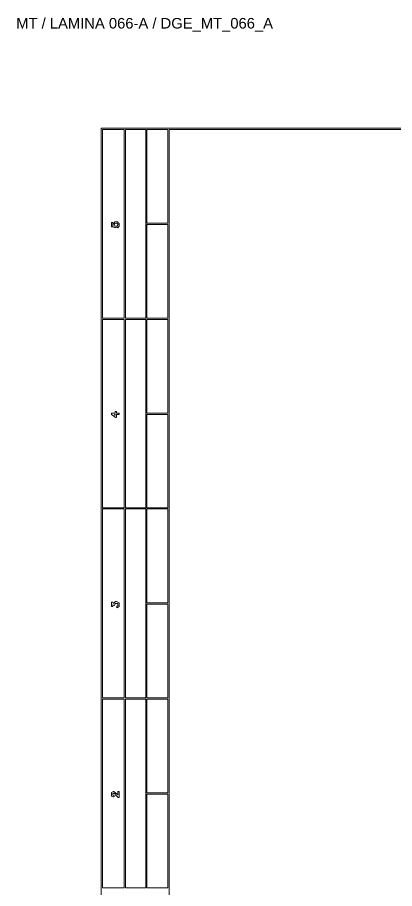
# Paper-space layout 'AN-11-DGE-066-A' of a CAD drawing. Header units: metres, sheet in millimetres. Extents: x 12 to 192, y 4 to 291.
# Drawn here: x 12.2 to 87.2, y 118.1 to 291.3 of the extents above; entities that cross this region are included whole.
import ezdxf

# ---------------------------------------------------------------- set-up
doc = ezdxf.new("R2010")
doc.units = ezdxf.units.M
doc.layers.add('DGE_CONTORNOS', color=7, linetype='Continuous', lineweight=0)
doc.layers.add('DGE_DATOS', color=7, linetype='Continuous', lineweight=0)
doc.styles.add('DGE_ARIAL', font='arial.ttf')

# ---------------------------------------------------------------- blocks, each defined once
blk = doc.blocks.new('LP_REF_DGE_MT_066_A')
at = {"layer": 'DGE_CONTORNOS'}
for points in [[(28.91, 147.08), (28.91, 24.92), (110.59, 24.92), (192.27, 24.92), (192.27, 147.08), (192.27, 269.25), (110.59, 269.25), (28.91, 269.25)], [(33.45, 250.23), (33.45, 231.47), (31.31, 231.47), (29.17, 231.47), (29.17, 250.23), (29.17, 269), (31.31, 269), (33.45, 269)], [(37.73, 250.23), (37.73, 231.47), (35.72, 231.47), (33.7, 231.47), (33.7, 250.23), (33.7, 269), (35.72, 269), (37.73, 269)], [(42.14, 259.68), (42.14, 250.36), (40.06, 250.36), (37.98, 250.36), (37.98, 259.68), (37.98, 269), (40.06, 269), (42.14, 269)], [(192.02, 163.39), (192.02, 57.79), (117.2, 57.79), (42.39, 57.79), (42.39, 163.39), (42.39, 269), (117.2, 269), (192.02, 269)], [(31.46, 250.45), (31.33, 250.29), (31.27, 250.04), (31.21, 249.79), (31.2, 250.14), (31.18, 250.48), (31.06, 250.48), (30.93, 250.48), (30.93, 250.04), (30.93, 249.6), (31.11, 249.6), (31.29, 249.6), (31.5, 249.52), (31.71, 249.44), (31.63, 249.84), (31.54, 250.23), (31.75, 250.31), (31.95, 250.39), (32.1, 250.25), (32.25, 250.1), (32.09, 249.86), (31.94, 249.61), (32.08, 249.53), (32.22, 249.44), (32.33, 249.62), (32.44, 249.79), (32.44, 250.05), (32.44, 250.31), (32.29, 250.46), (32.14, 250.61), (31.86, 250.61), (31.59, 250.61)], [(42.14, 240.79), (42.14, 231.47), (40.06, 231.47), (37.98, 231.47), (37.98, 240.79), (37.98, 250.11), (40.06, 250.11), (42.14, 250.11)], [(33.45, 212.51), (33.45, 193.81), (31.31, 193.81), (29.17, 193.81), (29.17, 212.51), (29.17, 231.21), (31.31, 231.21), (33.45, 231.21)], [(37.73, 212.51), (37.73, 193.81), (35.72, 193.81), (33.7, 193.81), (33.7, 212.51), (33.7, 231.21), (35.72, 231.21), (37.73, 231.21)], [(42.14, 221.89), (42.14, 212.57), (40.06, 212.57), (37.98, 212.57), (37.98, 221.89), (37.98, 231.21), (40.06, 231.21), (42.14, 231.21)], [(31.69, 212.76), (31.69, 212.57), (31.31, 212.57), (30.93, 212.57), (30.93, 212.47), (30.93, 212.36), (31.4, 212.03), (31.87, 211.69), (31.91, 212.01), (31.95, 212.32), (32.2, 212.32), (32.44, 212.32), (32.44, 212.45), (32.44, 212.57), (32.19, 212.57), (31.94, 212.57), (31.94, 212.76), (31.94, 212.95), (31.81, 212.95), (31.69, 212.95)], [(31.69, 212.26), (31.69, 212.2), (31.62, 212.2), (31.56, 212.2), (31.56, 212.26), (31.56, 212.32), (31.62, 212.32), (31.69, 212.32)], [(42.14, 203.07), (42.14, 193.81), (40.06, 193.81), (37.98, 193.81), (37.98, 203.07), (37.98, 212.32), (40.06, 212.32), (42.14, 212.32)], [(33.45, 174.79), (33.45, 156.03), (31.31, 156.03), (29.17, 156.03), (29.17, 174.79), (29.17, 193.56), (31.31, 193.56), (33.45, 193.56)], [(37.73, 174.79), (37.73, 156.03), (35.72, 156.03), (33.7, 156.03), (33.7, 174.79), (33.7, 193.56), (35.72, 193.56), (37.73, 193.56)], [(42.14, 184.24), (42.14, 174.92), (40.06, 174.92), (37.98, 174.92), (37.98, 184.24), (37.98, 193.56), (40.06, 193.56), (42.14, 193.56)], [(31.51, 174.98), (31.32, 174.79), (31.25, 174.92), (31.17, 175.04), (31.05, 175.04), (30.93, 175.04), (30.93, 174.6), (30.93, 174.16), (31.06, 174.16), (31.18, 174.16), (31.18, 174.35), (31.18, 174.53), (31.35, 174.47), (31.53, 174.4), (31.6, 174.6), (31.68, 174.79), (31.93, 174.79), (32.19, 174.79), (32.19, 174.55), (32.19, 174.3), (32.06, 174.22), (31.93, 174.14), (32.01, 174.02), (32.09, 173.9), (32.26, 174.05), (32.44, 174.19), (32.44, 174.55), (32.44, 174.91), (32.2, 175.04), (31.95, 175.17), (31.83, 175.17), (31.7, 175.17)], [(42.14, 165.35), (42.14, 156.03), (40.06, 156.03), (37.98, 156.03), (37.98, 165.35), (37.98, 174.67), (40.06, 174.67), (42.14, 174.67)], [(33.45, 137.01), (33.45, 118.24), (31.31, 118.24), (29.17, 118.24), (29.17, 137.01), (29.17, 155.77), (31.31, 155.77), (33.45, 155.77)], [(37.73, 137.01), (37.73, 118.24), (35.72, 118.24), (33.7, 118.24), (33.7, 137.01), (33.7, 155.77), (35.72, 155.77), (37.73, 155.77)], [(42.14, 146.45), (42.14, 137.13), (40.06, 137.13), (37.98, 137.13), (37.98, 146.45), (37.98, 155.77), (40.06, 155.77), (42.14, 155.77)], [(31.09, 137.3), (30.93, 137.24), (30.93, 136.87), (30.93, 136.5), (31.12, 136.42), (31.32, 136.35), (31.41, 136.44), (31.5, 136.54), (31.34, 136.6), (31.18, 136.65), (31.18, 136.83), (31.18, 137.01), (31.35, 137.01), (31.51, 137.01), (31.87, 136.63), (32.24, 136.25), (32.34, 136.25), (32.44, 136.25), (32.44, 136.82), (32.44, 137.39), (32.32, 137.39), (32.19, 137.39), (32.19, 137.06), (32.19, 136.73), (31.8, 137.06), (31.41, 137.39), (31.33, 137.38), (31.24, 137.37)], [(42.14, 127.56), (42.14, 118.24), (40.06, 118.24), (37.98, 118.24), (37.98, 127.56), (37.98, 136.88), (40.06, 136.88), (42.14, 136.88)]]:
    blk.add_lwpolyline(points, close=True, dxfattribs=at)
at = {"layer": 'DGE_DATOS', "style": 'DGE_ARIAL'}
blk.add_text('MT / LAMINA 066-A / DGE_MT_066_A', height=2.1, dxfattribs=at).set_placement((12, 289.04))

psp = doc.layouts.new('AN-11-DGE-066-A')

# ---------------------------------------------------------------- block references
at = {"layer": 'DGE_DATOS'}
psp.add_blockref('LP_REF_DGE_MT_066_A', (0, 0), dxfattribs=at)

doc.saveas('drawing.dxf')
